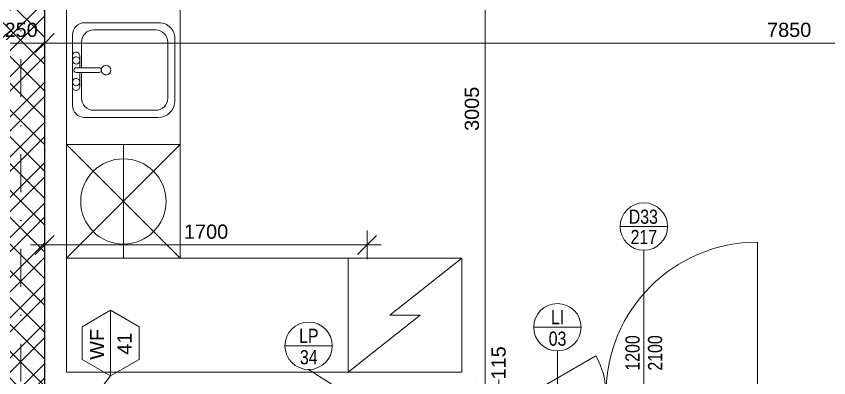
# Model space of a CAD drawing. Header units: millimetres. Extents: x -47276 to -6007, y -7799 to 11180.
# Drawn here: x -36860 to -32575, y 1823 to 3730 of the extents above; entities that cross this region are included whole.
import ezdxf

# ---------------------------------------------------------------- set-up
doc = ezdxf.new("R2010")
doc.units = ezdxf.units.MM
doc.linetypes.add('HA_DashDot_10mm-S3mm', pattern=[500, 200, -150, 0, -150])
doc.linetypes.add('HA_DashDot_2_2mm-S0_6mm', pattern=[110, 50, -30, 0, -30])
for name, color, linetype, lineweight in [('A-____-____-DIMS', 9, 'Continuous', 5), ('A-____-____-DIMS-50', 9, 'Continuous', 5), ('A-DOOR-____-IDEN', 9, 'Continuous', 9), ('A-DOOR-____-MCUT', 9, 'HA_DashDot_2_2mm-S0_6mm', 9), ('A-DOOR-____-OTLN', 9, 'Continuous', 9), ('A-DOOR-FRAM-MCUT', 9, 'Continuous', 9), ('A-GENM-____-IDEN', 9, 'Continuous', 9), ('A-WALL-____-IDEN', 9, 'Continuous', 9), ('A-WALL-____-PATT', 9, 'Continuous', 25), ('I-WALL-____-MCUT', 9, 'Continuous', 25), ('P-SANR-FIXT-OTLN', 9, 'Continuous', 9), ('Q-CASE-____-OTLN', 9, 'Continuous', 9), ('Q-SPCQ-____-OTLN', 9, 'Continuous', 9), ('S-GRID-____-OTLN', 9, 'Continuous', 5)]:
    doc.layers.add(name, color=color, linetype=linetype, lineweight=lineweight)
doc.styles.add('Arial_1', font='arial.ttf', dxfattribs={"height": 75})
doc.styles.add('Arial_2', font='arial.ttf', dxfattribs={"width": 0.8, "height": 75})
doc.dimstyles.new('Inner_Dimensions', dxfattribs={"dimscale": 304.8, "dimtxt": 76.519455, "dimasz": 0.328084, "dimexe": 0.246063, "dimexo": 0.0625, "dimgap": 0.032808, "dimtad": 1, "dimdec": 0, "dimzin": 0, "dimdsep": 46, "dimtxsty": 'Arial_1', "dimblk1": 'OBLIQUE', "dimblk2": 'OBLIQUE', "dimsah": 1, "dimcen": 0.09, "dimdle": 0.246063, "dimazin": 0, "dimtfac": 1, "dimtdec": 4, "dimtix": 1, "dimtmove": 0, "dimatfit": 3, "dimfxl": 0.246063, "dimfxlon": 1, "dimtvp": 1, "dimtolj": 1, "dimtzin": 0, "dimlwd": 9, "dimlwe": 9, "dimarcsym": 2})
doc.dimstyles.new('Inner_Dimensions_1', dxfattribs={"dimscale": 304.8, "dimtxt": 76.519455, "dimasz": 0.328084, "dimexe": 0.246063, "dimexo": 0.0625, "dimgap": 0.032808, "dimtad": 1, "dimdec": 0, "dimzin": 0, "dimdsep": 46, "dimtxsty": 'Arial_1', "dimblk1": 'OBLIQUE', "dimblk2": 'OBLIQUE', "dimsah": 1, "dimcen": 0.09, "dimdle": 0.246063, "dimazin": 0, "dimtfac": 1, "dimtdec": 4, "dimtix": 1, "dimtmove": 1, "dimatfit": 3, "dimfxl": 0.246063, "dimfxlon": 1, "dimtvp": 1, "dimtolj": 1, "dimtzin": 0, "dimlwd": 9, "dimlwe": 9, "dimarcsym": 2})

# ---------------------------------------------------------------- blocks, each defined once
blk = doc.blocks.new('HA_DR_Double_Swing_Solid - In_BJ_1200x2100_800-1662813-DPS_3NP-C')
at = {"layer": 'A-DOOR-____-MCUT'}
for p, q in [((-600, 57.5), (600, 57.5)), ((-600, -57.5), (600, -57.5))]:
    blk.add_line(p, q, dxfattribs=at)
at = {"layer": 'A-DOOR-____-OTLN', "lineweight": 5}
for p, q in [((600, 857.5), (600, 57.5)), ((-253.6, 257.5), (-599.9, 57.5))]:
    blk.add_line(p, q, dxfattribs=at)
for centre, radius, start, end in [((600, 57.5), 800, 90, 180), ((-600, 57.5), 400, 360, 30)]:
    blk.add_arc(centre, radius, start, end, dxfattribs=at)
at = {"layer": 'A-DOOR-FRAM-MCUT'}
for p, q in [((-600, 57.5), (-600, -57.5)), ((600, -57.5), (600, 57.5))]:
    blk.add_line(p, q, dxfattribs=at)
blk = doc.blocks.new('Lednice_Mraznička_ADNS - Lednice 600x600x1800-V2-DPS_3NP-C')
at = {"layer": 'Q-SPCQ-____-OTLN'}
for p, q in [((300, 300), (-300, 300)), ((-300, 300), (-300, -300)), ((300, 300), (-80, 0)), ((300, -300), (300, 300)), ((80, 0), (-300, -300)), ((-80, 0), (80, 0)), ((-300, -300), (300, -300))]:
    blk.add_line(p, q, dxfattribs=at)
blk = doc.blocks.new('Kuchyňská_linka_myčka_ADNS - Myčka-1423139-DPS_3NP-C')
at = {"layer": 'Q-SPCQ-____-OTLN'}
for p, q in [((300, 300), (-300, 300)), ((-300, 300), (-300, -300)), ((300, 300), (-300, -300)), ((-300, 300), (300, -300)), ((300, 300), (-300, 300)), ((-300, 300), (-300, 0)), ((300, -300), (300, 300)), ((300, 0), (300, 300)), ((-300, 0), (300, 0)), ((-300, -300), (300, -300))]:
    blk.add_line(p, q, dxfattribs=at)
blk.add_circle((0, 0), 225, dxfattribs=at)
blk = doc.blocks.new('Skříňka se dřezem_ pravoúhlá - 500 x 440mm-1427235-DPS_3NP-C')
at = {"layer": 'P-SANR-FIXT-OTLN'}
for p, q in [((202.2, 180.1), (-170.8, 180.1)), ((202.2, 180.1), (-170.8, 180.1)), ((91.9, 180.1), (-73.2, 180.1)), ((3, 132.5), (-132.7, 132.5)), ((-73.2, 142), (3, 142)), ((3, 160.7), (3, 40.4)), ((28.4, 160.7), (28.4, 40.4)), ((28.4, 142), (91.9, 142)), ((164.1, 132.5), (28.4, 132.5)), ((-234.3, 116.6), (-234.3, -271)), ((-234.3, 116.6), (-234.3, -271)), ((265.7, -275.5), (265.7, 116.6)), ((265.7, -275.5), (265.7, 116.6)), ((-196.2, 69), (-196.2, -258.3)), ((227.6, -258.3), (227.6, 69)), ((-132.7, -321.8), (164.1, -321.8)), ((-145.4, -359.9), (181.3, -359.9)), ((-145.4, -359.9), (181.3, -359.9))]:
    blk.add_line(p, q, dxfattribs=at)
for centre, radius, start, end in [((-170.8, 116.6), 63.5, 90, 180), ((-170.8, 116.6), 63.5, 90, 180), ((-73.2, 161.1), 19, 90, 270), ((-47.8, 161.1), 19, 360, 180), ((15.7, 160.7), 12.7, 360, 180), ((66.5, 161.1), 19, 360, 180), ((91.9, 161.1), 19, 270, 90), ((202.2, 116.6), 63.5, 0, 90), ((202.2, 116.6), 63.5, 360, 90), ((-132.7, 69), 63.5, 90, 180), ((-47.8, 161.1), 19, 180, 0), ((66.5, 161.1), 19, 180, 360), ((164.1, 69), 63.5, 0, 90), ((15.7, 3.2), 25.4, 360, 180), ((15.7, 3.2), 25.4, 180, 0), ((15.7, 40.4), 12.7, 180, 0), ((-145.4, -271), 88.9, 180, 270), ((-145.4, -271), 88.9, 180, 270), ((-132.7, -258.3), 63.5, 180, 270), ((164.1, -258.3), 63.5, 270, 0), ((181.3, -275.5), 84.4, 270, 0), ((181.3, -275.5), 84.4, 270, 0)]:
    blk.add_arc(centre, radius, start, end, dxfattribs=at)
blk = doc.blocks.new('Casework 2 - Casework 6-1487666-DPS_3NP-C')
at = {"layer": 'Q-CASE-____-OTLN'}
for p, q in [((-36594.9, 4743.2), (-36594.9, 4442.8)), ((-35994.9, 4442.8), (-35994.9, 4743.2)), ((-36594.9, 3842.8), (-36594.9, 3053.2)), ((-35994.9, 3053.2), (-35994.9, 3842.8)), ((-36594.9, 2453.2), (-36594.9, 1853.2)), ((-35109.3, 2453.2), (-35994.9, 2453.2)), ((-36594.9, 1853.2), (-35109.3, 1853.2))]:
    blk.add_line(p, q, dxfattribs=at)
blk = doc.blocks.new('DIMBLOCK12-DPS_3NP-C')
at = {"layer": 'A-____-____-DIMS-50', "lineweight": 9}
for p, q in [((-34387.5, 4743.2), (-34437.5, 4793.2)), ((-34312.5, 4743.2), (-34462.5, 4743.2)), ((-34387.5, 4743.2), (-34387.5, 1738.2)), ((-34387.5, 4743.2), (-34337.5, 4693.2)), ((-34387.5, 4743.2), (-34312.5, 4743.2)), ((-34387.5, 1738.2), (-34437.5, 1788.2)), ((-34312.5, 1738.2), (-34462.5, 1738.2)), ((-34387.5, 1738.2), (-34337.5, 1688.2)), ((-34387.5, 1738.2), (-34312.5, 1738.2))]:
    blk.add_line(p, q, dxfattribs=at)
at = {"layer": 'A-____-____-DIMS-50', "color": 0, "lineweight": 9, "insert": (-34494.8, 3125.3), "char_height": 75, "width": 276.883, "attachment_point": 1, "rotation": 90, "line_spacing_factor": 0.941778, "style": 'Arial_1'}
blk.add_mtext('3005', dxfattribs=at)
blk = doc.blocks.new('_Oblique')
at = {"color": 0, "linetype": 'ByBlock', "lineweight": -2}
blk.add_line((-0.5, -0.5), (0.5, 0.5), dxfattribs=at)
blk = doc.blocks.new('DIMBLOCK13-DPS_3NP-C')
at = {"layer": 'A-____-____-DIMS-50', "lineweight": 9}
for p, q in [((-34315.4, 1814.1), (-34315.4, 1764.1)), ((-34387.5, 1738.2), (-34437.5, 1788.2)), ((-34315.4, 1764.1), (-34387.5, 1680.7)), ((-34312.5, 1738.2), (-34462.5, 1738.2)), ((-34387.5, 1738.2), (-34387.5, 1623.2)), ((-34387.5, 1738.2), (-34337.5, 1688.2)), ((-34387.5, 1738.2), (-34312.5, 1738.2)), ((-34387.5, 1623.2), (-34437.5, 1673.2)), ((-34312.5, 1623.2), (-34462.5, 1623.2)), ((-34387.5, 1623.2), (-34337.5, 1573.2)), ((-34387.5, 1623.2), (-34312.5, 1623.2))]:
    blk.add_line(p, q, dxfattribs=at)
at = {"layer": 'A-____-____-DIMS-50', "color": 0, "lineweight": 9, "insert": (-34353.9, 1814.1), "char_height": 75, "width": 207.662, "attachment_point": 1, "rotation": 90, "line_spacing_factor": 0.941778, "style": 'Arial_1'}
blk.add_mtext('115', dxfattribs=at)
blk = doc.blocks.new('DIMBLOCK62-DPS_3NP-C')
at = {"layer": 'A-____-____-DIMS-50', "lineweight": 9}
for p, q in [((-36709.9, 3513.9), (-36709.9, 3663.9)), ((-28859.9, 3513.9), (-28859.9, 3663.9)), ((-36709.9, 3588.9), (-36659.9, 3638.9)), ((-28859.9, 3588.9), (-28809.9, 3638.9)), ((-36709.9, 3588.9), (-36759.9, 3538.9)), ((-28859.9, 3588.9), (-36709.9, 3588.9)), ((-36709.9, 3588.9), (-36709.9, 3513.9)), ((-28859.9, 3588.9), (-28909.9, 3538.9)), ((-28859.9, 3588.9), (-28859.9, 3513.9))]:
    blk.add_line(p, q, dxfattribs=at)
at = {"layer": 'A-____-____-DIMS-50', "color": 0, "lineweight": 9, "insert": (-32900.3, 3696.3), "char_height": 75, "width": 276.883, "attachment_point": 1, "line_spacing_factor": 0.941778, "style": 'Arial_1'}
blk.add_mtext('7850', dxfattribs=at)
blk = doc.blocks.new('DIMBLOCK63-DPS_3NP-C')
at = {"layer": 'A-____-____-DIMS-50', "lineweight": 9}
for p, q in [((-36959.9, 3513.9), (-36959.9, 3663.9)), ((-36709.9, 3513.9), (-36709.9, 3663.9)), ((-36959.9, 3588.9), (-36909.9, 3638.9)), ((-36709.9, 3588.9), (-36659.9, 3638.9)), ((-36959.9, 3588.9), (-37009.9, 3538.9)), ((-36709.9, 3588.9), (-36959.9, 3588.9)), ((-36959.9, 3588.9), (-36959.9, 3513.9)), ((-36709.9, 3588.9), (-36759.9, 3538.9)), ((-36709.9, 3588.9), (-36709.9, 3513.9))]:
    blk.add_line(p, q, dxfattribs=at)
at = {"layer": 'A-____-____-DIMS-50', "color": 0, "lineweight": 9, "insert": (-36921.4, 3696.3), "char_height": 75, "width": 207.662, "attachment_point": 1, "line_spacing_factor": 0.941778, "style": 'Arial_1'}
blk.add_mtext('250', dxfattribs=at)
blk = doc.blocks.new('HA_TAG_Door_TypeMark_wDimensions - Scale50_Left with Bouble-921048-DPS_3NP-C')
at = {"layer": 'A-DOOR-____-IDEN'}
for p, q in [((-2.5, 22), (2.5, 22)), ((0, -5), (0, 19.5))]:
    blk.add_line(p, q, dxfattribs=at)
blk.add_circle((0, 22), 2.5, dxfattribs=at)
blk = doc.blocks.new('HA_TAG_WA_Partitions - Group _ Type Mark-556634-DPS_3NP-C')
at = {"layer": 'A-WALL-____-IDEN'}
for p, q in [((-1.732, 3), (-3.464, 0)), ((1.732, 3), (-1.732, 3)), ((3.464, 0), (1.732, 3)), ((-3.464, 0), (3.464, 0)), ((-3.464, 0), (-1.732, -3)), ((1.732, -3), (3.464, 0)), ((-1.732, -3), (1.732, -3))]:
    blk.add_line(p, q, dxfattribs=at)
blk = doc.blocks.new('HA_TAG_GM_Products - Generic-588599-DPS_3NP-C')
at = {"layer": 'A-GENM-____-IDEN'}
blk.add_line((-2.5, 0), (2.5, 0), dxfattribs=at)
blk.add_circle((0, 0), 2.5, dxfattribs=at)
blk = doc.blocks.new('DIMBLOCK258-DPS_3NP-C')
at = {"layer": 'A-____-____-DIMS-50', "lineweight": 9}
for p, q in [((-36709.9, 2599), (-36709.9, 2449)), ((-36709.9, 2524), (-36709.9, 2599)), ((-36709.9, 2524), (-36659.9, 2574)), ((-35009.9, 2449), (-35009.9, 2599)), ((-35009.9, 2524), (-34959.9, 2574)), ((-36784.9, 2524), (-34934.9, 2524)), ((-36709.9, 2524), (-36759.9, 2474)), ((-35009.9, 2524), (-35059.9, 2474)), ((-35009.9, 2524), (-35009.9, 2449))]:
    blk.add_line(p, q, dxfattribs=at)
at = {"layer": 'A-____-____-DIMS-50', "color": 0, "lineweight": 9, "insert": (-35975.3, 2631.3), "char_height": 75, "width": 276.883, "attachment_point": 1, "line_spacing_factor": 0.941778, "style": 'Arial_1'}
blk.add_mtext('1700', dxfattribs=at)

msp = doc.modelspace()

# ---------------------------------------------------------------- hatches: boundary and pattern name
at = {"layer": 'A-WALL-____-PATT', "lineweight": 5}
h = msp.add_hatch(dxfattribs=at)
h.set_pattern_fill('FP_1', color=256, style=0, pattern_type=2)
h.set_pattern_definition([(45, (0, 0), (-106.066, 106.066), []), (45, (75, 0), (-106.066, 106.066), []), (315, (0, 0), (70.71068, 70.71068), [])])
h.paths.add_polyline_path([(-36959.9, -476.8), (-36709.9, -476.8), (-36709.9, 4968.2), (-36959.9, 4968.2), (-36959.9, 5250.1), (-36959.9, 5250.3), (-36959.9, -71.2)])
h.paths.add_polyline_path([(-36959.9, 5250.3), (-36709.9, 5250.3), (-36709.9, 5321), (-36959.9, 5321), (-36959.9, 5274.3)])

# ---------------------------------------------------------------- linework, layer by layer
at = {"layer": 'A-GENM-____-IDEN'}
for p, q in [((-34006, 1709.1), (-34006, 1964.4)), ((-35018.8, 1676.9), (-35318.2, 1866.4))]:
    msp.add_line(p, q, dxfattribs=at)
at = {"layer": 'A-WALL-____-IDEN'}
msp.add_line((-36634.9, 1482.3), (-36362.4, 1832.5), dxfattribs=at)
at = {"layer": 'I-WALL-____-MCUT'}
msp.add_line((-36709.9, 1738.2), (-36709.9, 4743.2), dxfattribs=at)
at = {"layer": 'S-GRID-____-OTLN', "linetype": 'HA_DashDot_10mm-S3mm', "lineweight": 9}
msp.add_line((-36834.9, -6198.9), (-36834.9, 9580.2), dxfattribs=at)

# ---------------------------------------------------------------- block references
at = {"layer": 'A-DOOR-____-IDEN', "xscale": 49.99999999999998, "yscale": 49.99999999999998, "zscale": 49.99999999999998}
msp.add_blockref('HA_TAG_Door_TypeMark_wDimensions - Scale50_Left with Bouble-921048-DPS_3NP-C', (-33549.9, 1520.7), dxfattribs=at)
at = {"layer": 'A-DOOR-____-OTLN'}
msp.add_blockref('HA_DR_Double_Swing_Solid - In_BJ_1200x2100_800-1662813-DPS_3NP-C', (-33549.9, 1680.7), dxfattribs=at)
at = {"layer": 'A-GENM-____-IDEN', "xscale": 49.99999999999998, "yscale": 49.99999999999998, "zscale": 49.99999999999998}
for p in [(-34006, 2089.4), (-35318.2, 1991.4)]:
    msp.add_blockref('HA_TAG_GM_Products - Generic-588599-DPS_3NP-C', p, dxfattribs=at)
at = {"layer": 'A-WALL-____-IDEN', "xscale": 49.99999999999998, "yscale": 49.99999999999998, "zscale": 49.99999999999998, "rotation": 89.99999999999952}
msp.add_blockref('HA_TAG_WA_Partitions - Group _ Type Mark-556634-DPS_3NP-C', (-36362.4, 2005.7), dxfattribs=at)
at = {"layer": 'P-SANR-FIXT-OTLN', "rotation": 89.94603222198941}
msp.add_blockref('Skříňka se dřezem_ pravoúhlá - 500 x 440mm-1427235-DPS_3NP-C', (-36382.9, 3430.4), dxfattribs=at)
at = {"layer": 'Q-CASE-____-OTLN'}
msp.add_blockref('Casework 2 - Casework 6-1487666-DPS_3NP-C', (0, 0), dxfattribs=at)
at = {"layer": 'Q-SPCQ-____-OTLN'}
for name, p, rotation in [('Kuchyňská_linka_myčka_ADNS - Myčka-1423139-DPS_3NP-C', (-36294.9, 2753.2), 89.99999999999986), ('Lednice_Mraznička_ADNS - Lednice 600x600x1800-V2-DPS_3NP-C', (-34809.3, 2153.2), 180)]:
    msp.add_blockref(name, p, dxfattribs=dict(at, rotation=rotation))

# ---------------------------------------------------------------- texts
at = {"layer": 'A-DOOR-____-IDEN', "lineweight": 5, "char_height": 75, "attachment_point": 1, "style": 'Arial_2'}
for s, insert, width in [('D33', (-33629.7, 2710.1), 189.198), ('217', (-33620.1, 2603), 173.164)]:
    msp.add_mtext(s, dxfattribs=dict(at, insert=insert, width=width))
at = {"layer": 'A-DOOR-____-IDEN', "lineweight": 5, "char_height": 75, "width": 230.886, "attachment_point": 1, "rotation": 90, "style": 'Arial_2'}
for s, insert in [('1200', (-33647.5, 1860.5)), ('2100', (-33528.4, 1860.5))]:
    msp.add_mtext(s, dxfattribs=dict(at, insert=insert))
at = {"layer": 'A-GENM-____-IDEN', "lineweight": 5, "char_height": 75, "attachment_point": 1, "style": 'Arial_2'}
for s, insert, width in [('LI', (-34039.8, 2179.5), 86.582), ('LP', (-35368, 2081.5), 125.063), ('03', (-34051.8, 2066.8), 115.443), ('34', (-35364, 1968.8), 115.443)]:
    msp.add_mtext(s, dxfattribs=dict(at, insert=insert, width=width))
at = {"layer": 'A-WALL-____-IDEN', "lineweight": 5, "char_height": 75, "attachment_point": 1, "rotation": 90, "style": 'Arial_1'}
for s, insert, width in [('WF', (-36471.3, 1917.7), 208.439), ('41', (-36326.8, 1944.2), 144.304)]:
    msp.add_mtext(s, dxfattribs=dict(at, insert=insert, width=width))

# ---------------------------------------------------------------- dimensions: what is measured, and where the dimension line sits
at = {"layer": 'A-____-____-DIMS', "lineweight": 9}
dim = msp.add_linear_dim(base=(-34387.5, 1738.2), p1=(-34312.5, 4743.2), p2=(-34312.5, 1738.2), angle=90, dimstyle='Inner_Dimensions', override={"dimpost": '<>', "dimfxl": 3005}, dxfattribs=at)
dim.commit()
dim.dimension.update_dxf_attribs({"geometry": 'DIMBLOCK12-DPS_3NP-C', "text_midpoint": (-34435.8, 3240.7)})
for base, p1, p2, override, picture, middle in [((-36959.9, 3588.9), (-36709.9, 3513.9), (-36959.9, 3513.9), {"dimpost": '<>', "dimfxl": 250}, 'DIMBLOCK63-DPS_3NP-C', (-36834.9, 3637.2)), ((-36709.9, 3588.9), (-28859.9, 3513.9), (-36709.9, 3513.9), {"dimpost": '<>', "dimfxl": 7850}, 'DIMBLOCK62-DPS_3NP-C', (-32784.9, 3637.2)), ((-35009.9, 2524), (-36709.9, 2599), (-35009.9, 2449), {"dimpost": '<>', "dimfxl": 1706.604817}, 'DIMBLOCK258-DPS_3NP-C', (-35859.9, 2572.3))]:
    dim = msp.add_linear_dim(base=base, p1=p1, p2=p2, dimstyle='Inner_Dimensions', override=override, dxfattribs=at)
    dim.commit()
    dim.dimension.update_dxf_attribs({"geometry": picture, "text_midpoint": middle})
dim = msp.add_linear_dim(base=(-34387.5, 1623.2), p1=(-34312.5, 1738.2), p2=(-34312.5, 1623.2), angle=90, dimstyle='Inner_Dimensions_1', override={"dimpost": '<>', "dimfxl": 115}, dxfattribs=at)
dim.commit()
dim.dimension.update_dxf_attribs({"geometry": 'DIMBLOCK13-DPS_3NP-C', "text_midpoint": (-34303.9, 1917.9), "dimtype": 160, "text_rotation": 90})

doc.saveas('drawing.dxf')
